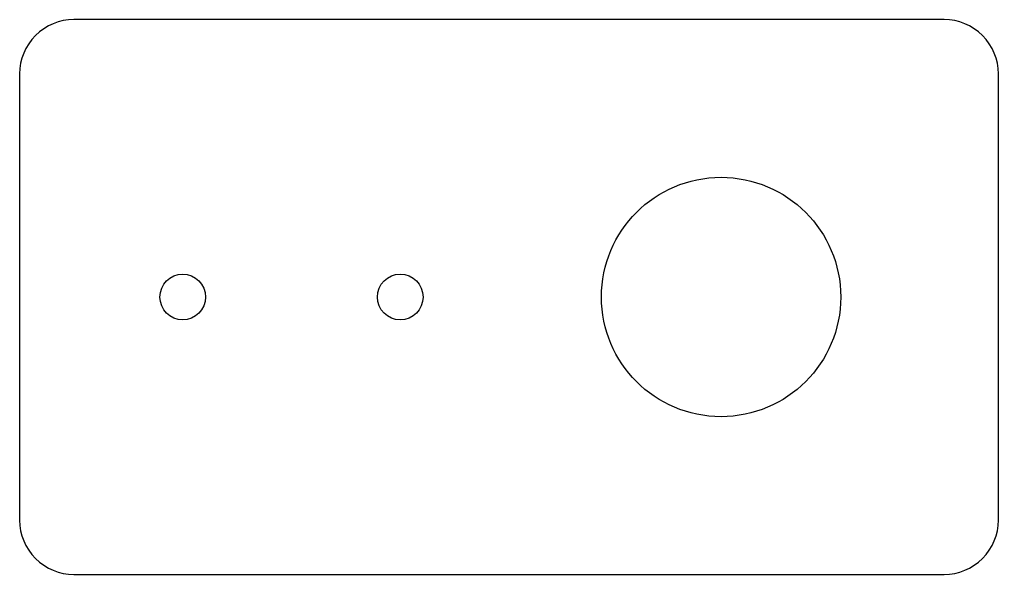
# Model space of a CAD drawing. Header units: millimetres. Extents: x -64.5 to 25.5, y -25.5 to 25.5.
import ezdxf

# ---------------------------------------------------------------- set-up
doc = ezdxf.new("R2010")
doc.units = ezdxf.units.MM
doc.layers.get('0').update_dxf_attribs({"linetype": 'CONTINUOUS'})

msp = doc.modelspace()

# ---------------------------------------------------------------- linework, layer by layer
msp.add_lwpolyline([(20.5, -25.5, 0.414214), (25.5, -20.5), (25.5, 20.5, 0.414214), (20.5, 25.5), (-59.5, 25.5, 0.414214), (-64.5, 20.5), (-64.5, -20.5, 0.414214), (-59.5, -25.5)], format="xyb", close=True)
for centre, radius in [((0, 0), 11), ((-49.5, 0), 2.1), ((-29.5, 0), 2.1)]:
    msp.add_circle(centre, radius)

doc.saveas('drawing.dxf')
